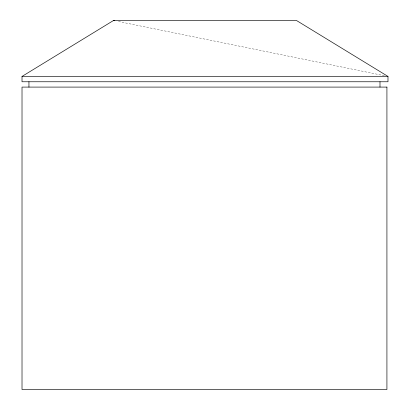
<?xml version="1.0" encoding="UTF-8"?>
<svg xmlns="http://www.w3.org/2000/svg" width="410" height="410" viewBox="0 0 410 410"><rect width="100%" height="100%" fill="white"/><g stroke="black" fill="none" stroke-linecap="round" stroke-linejoin="round"><path stroke-width="0.31" stroke-dasharray="2.05 1.54" d="M118.521 21.52L384.852 75.799"/><path stroke-width="0.61" d="M22.017 76.434L113.508 20.5L296.491 20.5L387.983 76.434L387.983 81.764L22.017 81.764L22.017 76.434L387.983 76.434M113.508 20.5L114.759 20.756M379.993 81.764L379.993 87.089M28.946 81.764L28.946 87.089M386.922 87.089L22.017 87.089L22.017 389.5L386.922 389.5L386.922 87.089"/></g></svg>
